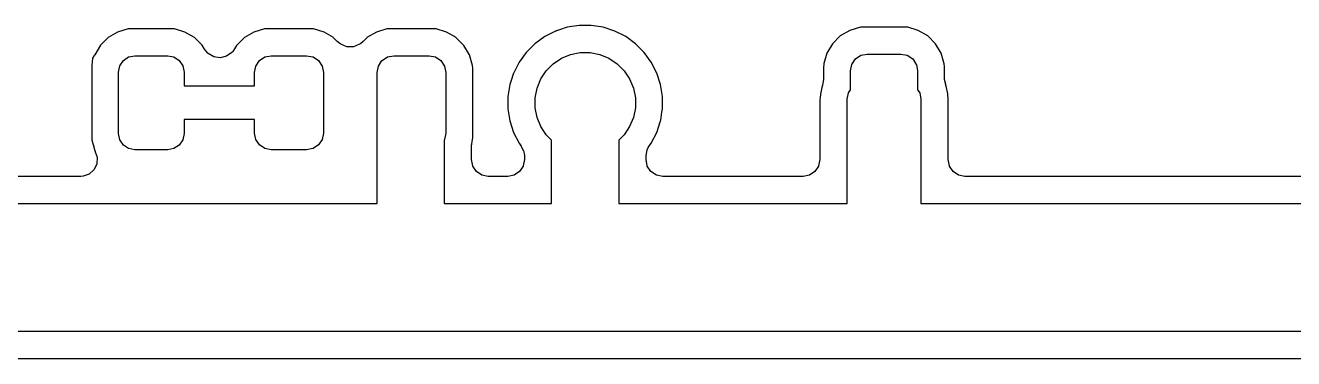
# Model space of a CAD drawing. Header units: millimetres. Extents: x 4 to 142, y 15 to 79.
# Drawn here: x 61.09 to 79.97, y 39.68 to 44.64 of the extents above; entities that cross this region are included whole.
import ezdxf

# ---------------------------------------------------------------- set-up
doc = ezdxf.new("R2010")
doc.units = ezdxf.units.MM
doc.layers.add('B.Cu', color=1, linetype='CONTINUOUS')

msp = doc.modelspace()

# ---------------------------------------------------------------- linework, layer by layer
at = {"layer": 'B.Cu'}
for points in [[(99.6744, 42.3955), (75.0779, 42.3955), (75.0779, 42.3955), (74.9827, 42.4144), (74.9825, 42.4145), (74.9019, 42.4684), (74.9018, 42.4685), (74.8479, 42.5491), (74.8478, 42.5493), (74.8289, 42.6445), (74.8289, 42.6445), (74.8289, 43.541), (74.8289, 43.5411), (74.8211, 43.6201), (74.8211, 43.6202), (74.8022, 43.7154), (74.8021, 43.7154), (74.7947, 43.7463), (74.7947, 43.7464), (74.7908, 43.7577), (74.7908, 43.7579), (74.7909, 43.758), (74.7919, 43.7583), (74.7925, 43.7588), (74.7925, 43.7595), (74.7741, 43.8363), (74.7741, 43.8364), (74.7739, 43.8462), (74.7739, 44.0307), (74.7739, 44.0307), (74.771, 44.0675), (74.771, 44.0677), (74.7252, 44.2253), (74.7251, 44.2255), (74.6415, 44.3668), (74.6414, 44.367), (74.5254, 44.483), (74.5252, 44.4831), (74.3839, 44.5667), (74.3837, 44.5668), (74.2261, 44.6126), (74.2259, 44.6126), (74.1891, 44.6155), (74.1891, 44.6155), (73.5577, 44.6155), (73.5577, 44.6155), (73.5209, 44.6126), (73.5207, 44.6126), (73.3631, 44.5668), (73.3629, 44.5667), (73.2216, 44.4831), (73.2214, 44.483), (73.1054, 44.367), (73.1053, 44.3668), (73.0217, 44.2255), (73.0216, 44.2253), (72.9772, 44.0722), (72.9759, 44.0683), (72.9759, 44.0682), (72.9753, 44.0645), (72.9753, 44.0644), (72.975, 44.0578), (72.975, 44.0578), (72.975, 44.0578), (72.9745, 44.0506), (72.9745, 44.0506), (72.9729, 44.0307), (72.9729, 44.0307), (72.9729, 43.8365), (72.9729, 43.8364), (72.9575, 43.7503), (72.9575, 43.7502), (72.9447, 43.7155), (72.9446, 43.7153), (72.9257, 43.6201), (72.9257, 43.6201), (72.9201, 43.5631), (72.9179, 43.5411), (72.9179, 43.541), (72.9179, 42.6445), (72.9179, 42.6445), (72.899, 42.5493), (72.8989, 42.5491), (72.845, 42.4685), (72.8449, 42.4684), (72.7643, 42.4145), (72.7641, 42.4144), (72.6689, 42.3955), (72.6689, 42.3955), (70.5779, 42.3955), (70.5779, 42.3955), (70.4827, 42.4144), (70.4825, 42.4145), (70.4019, 42.4684), (70.4018, 42.4685), (70.3479, 42.5491), (70.3478, 42.5493), (70.3289, 42.6445), (70.3289, 42.6445), (70.3289, 42.698), (70.3289, 42.6981), (70.3478, 42.7933), (70.3479, 42.7934), (70.3514, 42.8015), (70.3618, 42.8242), (70.3618, 42.8243), (70.4073, 42.8869), (70.4074, 42.8871), (70.4896, 43.0483), (70.4896, 43.0484), (70.5455, 43.2205), (70.5456, 43.2207), (70.547, 43.2295), (70.547, 43.2295), (70.5664, 43.3521), (70.5739, 43.3994), (70.5739, 43.3995), (70.5739, 43.5805), (70.5739, 43.5806), (70.5456, 43.7593), (70.5455, 43.7595), (70.4896, 43.9316), (70.4896, 43.9317), (70.4074, 44.0929), (70.4073, 44.0931), (70.301, 44.2394), (70.3009, 44.2396), (70.173, 44.3675), (70.1728, 44.3676), (70.0265, 44.4739), (70.0263, 44.474), (69.8651, 44.5562), (69.865, 44.5562), (69.6929, 44.6121), (69.6927, 44.6122), (69.514, 44.6405), (69.5139, 44.6405), (69.3329, 44.6405), (69.3328, 44.6405), (69.1541, 44.6122), (69.1539, 44.6121), (69.0382, 44.5745), (69.0381, 44.5745), (68.9956, 44.5607), (68.9956, 44.5607), (68.9956, 44.5607), (68.992, 44.5598), (68.992, 44.5598), (68.9841, 44.557), (68.98, 44.5556), (68.9798, 44.5556), (68.9731, 44.5518), (68.9731, 44.5518), (68.8205, 44.474), (68.8203, 44.4739), (68.674, 44.3676), (68.6738, 44.3675), (68.5459, 44.2396), (68.5458, 44.2394), (68.4394, 44.093), (68.4393, 44.0929), (68.439, 44.0922), (68.439, 44.0923), (68.3586, 43.9344), (68.3573, 43.9319), (68.3573, 43.9319), (68.3573, 43.9318), (68.3572, 43.9318), (68.3168, 43.8073), (68.3013, 43.7595), (68.3012, 43.7593), (68.2729, 43.5806), (68.2729, 43.5805), (68.2729, 43.3995), (68.2729, 43.3994), (68.3012, 43.2207), (68.3013, 43.2205), (68.3572, 43.0484), (68.3572, 43.0483), (68.4394, 42.8871), (68.4394, 42.8869), (68.4703, 42.8445), (68.4704, 42.8444), (68.4862, 42.81), (68.4862, 42.8099), (68.505, 42.7772), (68.505, 42.777), (68.507, 42.765), (68.5071, 42.7647), (68.511, 42.7563), (68.511, 42.7561), (68.5118, 42.7353), (68.5119, 42.7352), (68.5179, 42.6981), (68.5179, 42.698), (68.5179, 42.6445), (68.5179, 42.6445), (68.499, 42.5493), (68.4989, 42.5491), (68.445, 42.4685), (68.4449, 42.4684), (68.3643, 42.4145), (68.3641, 42.4144), (68.2689, 42.3955), (68.2689, 42.3955), (67.9779, 42.3955), (67.9779, 42.3955), (67.8827, 42.4144), (67.8825, 42.4145), (67.8019, 42.4684), (67.8018, 42.4685), (67.7479, 42.5491), (67.7478, 42.5493), (67.7289, 42.6445), (67.7289, 42.6445), (67.7289, 42.8431), (67.7289, 42.8432), (67.7304, 42.8534), (67.7304, 42.8537), (67.7295, 42.8604), (67.7295, 42.8606), (67.7334, 42.8748), (67.7334, 42.8749), (67.7388, 42.9126), (67.7388, 42.9126), (67.746, 42.9373), (67.746, 42.9375), (67.7489, 42.9743), (67.7489, 42.9743), (67.7489, 44.0057), (67.7489, 44.0057), (67.746, 44.0425), (67.746, 44.0427), (67.7002, 44.2003), (67.7001, 44.2005), (67.6165, 44.3418), (67.6164, 44.342), (67.5004, 44.458), (67.5002, 44.4581), (67.3589, 44.5417), (67.3587, 44.5418), (67.2011, 44.5876), (67.2009, 44.5876), (67.1641, 44.5905), (67.1641, 44.5905), (66.5077, 44.5905), (66.5077, 44.5905), (66.4709, 44.5876), (66.4707, 44.5876), (66.3131, 44.5418), (66.3129, 44.5417), (66.1716, 44.4581), (66.1714, 44.458), (66.1512, 44.4377), (66.1168, 44.4034), (66.1168, 44.4033), (66.0791, 44.3724), (66.079, 44.3724), (66.0618, 44.3608), (66.0617, 44.3608), (65.9721, 44.3237), (65.9719, 44.3236), (65.8749, 44.3236), (65.8747, 44.3237), (65.7851, 44.3608), (65.785, 44.3608), (65.7677, 44.3724), (65.7677, 44.3724), (65.73, 44.4033), (65.73, 44.4034), (65.6754, 44.458), (65.6752, 44.4581), (65.5339, 44.5417), (65.5337, 44.5418), (65.3761, 44.5876), (65.3759, 44.5876), (65.3391, 44.5905), (65.3391, 44.5905), (64.6827, 44.5905), (64.6827, 44.5905), (64.6459, 44.5876), (64.6457, 44.5876), (64.4881, 44.5418), (64.4879, 44.5417), (64.3466, 44.4581), (64.3464, 44.458), (64.2304, 44.342), (64.2303, 44.3418), (64.2016, 44.2932), (64.2015, 44.2932), (64.1727, 44.2539), (64.1727, 44.2538), (64.1599, 44.2395), (64.1598, 44.2395), (64.0822, 44.1812), (64.0821, 44.1811), (63.9882, 44.157), (63.988, 44.157), (63.892, 44.1707), (63.8918, 44.1707), (63.8083, 44.2201), (63.8082, 44.2202), (63.8006, 44.227), (63.8005, 44.2271), (63.7524, 44.2857), (63.7523, 44.2858), (63.7178, 44.3441), (63.7177, 44.3443), (63.6027, 44.4593), (63.6025, 44.4594), (63.4627, 44.5421), (63.4624, 44.5422), (63.3063, 44.5876), (63.3061, 44.5876), (63.2697, 44.5905), (63.2697, 44.5905), (62.6521, 44.5905), (62.6521, 44.5905), (62.6157, 44.5876), (62.6155, 44.5876), (62.4594, 44.5422), (62.4591, 44.5421), (62.3193, 44.4594), (62.3191, 44.4593), (62.2041, 44.3443), (62.204, 44.3441), (62.1212, 44.2041), (62.1212, 44.2041), (62.1133, 44.1908), (62.1132, 44.1907), (62.113, 44.1908), (62.1128, 44.1909), (62.1121, 44.191), (62.1115, 44.1906), (62.084, 44.1508), (62.0838, 44.1503), (62.0758, 44.0478), (62.0758, 44.0478), (62.0729, 44.0113), (62.0729, 44.0113), (62.0729, 42.9687), (62.0729, 42.9686), (62.0758, 42.9323), (62.0758, 42.9321), (62.0944, 42.8682), (62.1212, 42.776), (62.1213, 42.7757), (62.1239, 42.7713), (62.1239, 42.7712), (62.127, 42.7623), (62.1271, 42.7623), (62.1273, 42.7617), (62.1274, 42.7613), (62.1561, 42.6797), (62.1561, 42.6795), (62.1508, 42.5827), (62.1507, 42.5825), (62.1087, 42.4951), (62.1086, 42.4949), (62.0364, 42.4302), (62.0362, 42.4301), (61.9447, 42.398), (61.9446, 42.398), (61.9096, 42.3955), (61.9096, 42.3955), (44.4779, 42.3955)], [(43.8244, 41.99), (66.3224, 41.99), (66.3231, 41.9903), (66.3234, 41.991), (66.3234, 43.94), (66.3234, 43.94), (66.3424, 44.0356), (66.3425, 44.0358), (66.3966, 44.1167), (66.3967, 44.1168), (66.4776, 44.1709), (66.4778, 44.171), (66.5734, 44.19), (66.5734, 44.19), (67.0984, 44.19), (67.0984, 44.19), (67.194, 44.171), (67.1942, 44.1709), (67.2751, 44.1168), (67.2752, 44.1167), (67.3293, 44.0358), (67.3294, 44.0356), (67.3484, 43.94), (67.3484, 43.94), (67.3484, 43.04), (67.3484, 43.04), (67.3294, 42.9444), (67.3293, 42.9442), (67.3236, 42.9356), (67.3234, 42.9351), (67.3234, 41.991), (67.3237, 41.9903), (67.3244, 41.99), (68.9224, 41.99), (68.9231, 41.9903), (68.9234, 41.991), (68.9234, 42.934), (68.9231, 42.9347), (68.8437, 43.0142), (68.8436, 43.0142), (68.762, 43.1364), (68.7619, 43.1365), (68.7057, 43.2722), (68.7057, 43.2723), (68.677, 43.4164), (68.677, 43.4165), (68.677, 43.5635), (68.677, 43.5636), (68.7057, 43.7077), (68.7057, 43.7078), (68.7619, 43.8435), (68.762, 43.8436), (68.8436, 43.9657), (68.8437, 43.9658), (68.9476, 44.0697), (68.9476, 44.0698), (69.0698, 44.1514), (69.0699, 44.1515), (69.2056, 44.2077), (69.2057, 44.2077), (69.3498, 44.2364), (69.3499, 44.2364), (69.4969, 44.2364), (69.497, 44.2364), (69.6411, 44.2077), (69.6412, 44.2077), (69.7769, 44.1515), (69.777, 44.1514), (69.8992, 44.0698), (69.8992, 44.0697), (70.0031, 43.9658), (70.0032, 43.9657), (70.0848, 43.8436), (70.0849, 43.8435), (70.1411, 43.7078), (70.1411, 43.7077), (70.1698, 43.5636), (70.1698, 43.5635), (70.1698, 43.4165), (70.1698, 43.4164), (70.1411, 43.2723), (70.1411, 43.2722), (70.0849, 43.1365), (70.0848, 43.1364), (70.0032, 43.0142), (70.0031, 43.0142), (69.9237, 42.9347), (69.9234, 42.934), (69.9234, 41.991), (69.9237, 41.9903), (69.9244, 41.99), (73.3224, 41.99), (73.3231, 41.9903), (73.3234, 41.991), (73.3234, 43.541), (73.3234, 43.541), (73.3423, 43.6362), (73.3424, 43.6364), (73.3732, 43.6825), (73.3734, 43.6831), (73.3734, 43.965), (73.3734, 43.965), (73.3924, 44.0606), (73.3925, 44.0608), (73.4466, 44.1417), (73.4467, 44.1418), (73.5276, 44.1959), (73.5278, 44.196), (73.6234, 44.215), (73.6234, 44.215), (74.1234, 44.215), (74.1234, 44.215), (74.219, 44.196), (74.2192, 44.1959), (74.3001, 44.1418), (74.3002, 44.1417), (74.3543, 44.0608), (74.3544, 44.0606), (74.3734, 43.965), (74.3734, 43.965), (74.3734, 43.6831), (74.3736, 43.6825), (74.4044, 43.6364), (74.4045, 43.6362), (74.4234, 43.541), (74.4234, 43.541), (74.4234, 41.991), (74.4237, 41.9903), (74.4244, 41.99), (99.6744, 41.99)], [(99.6744, 40.09), (57.9244, 40.09)], [(58.5779, 39.6845), (99.6744, 39.6845)]]:
    msp.add_lwpolyline(points, dxfattribs=at)
msp.add_lwpolyline([(62.4734, 43.9463), (62.4919, 44.0394), (62.492, 44.0396), (62.5447, 44.1185), (62.5449, 44.1187), (62.6238, 44.1714), (62.624, 44.1715), (62.7171, 44.19), (62.7172, 44.19), (63.2046, 44.19), (63.2047, 44.19), (63.2978, 44.1715), (63.298, 44.1714), (63.3769, 44.1187), (63.3771, 44.1185), (63.4298, 44.0396), (63.4299, 44.0394), (63.4484, 43.9463), (63.4484, 43.9462), (63.4484, 43.741), (63.4487, 43.7403), (63.4494, 43.74), (64.4974, 43.74), (64.4981, 43.7403), (64.4984, 43.741), (64.4984, 43.94), (64.4984, 43.94), (64.5174, 44.0356), (64.5175, 44.0358), (64.5716, 44.1167), (64.5717, 44.1168), (64.6526, 44.1709), (64.6528, 44.171), (64.7484, 44.19), (64.7484, 44.19), (65.2734, 44.19), (65.2734, 44.19), (65.369, 44.171), (65.3692, 44.1709), (65.4501, 44.1168), (65.4502, 44.1167), (65.5043, 44.0358), (65.5044, 44.0356), (65.5234, 43.94), (65.5234, 43.94), (65.5234, 43.04), (65.5234, 43.04), (65.5044, 42.9444), (65.5043, 42.9442), (65.4502, 42.8633), (65.4501, 42.8632), (65.3692, 42.8091), (65.369, 42.809), (65.2734, 42.79), (65.2734, 42.79), (64.7484, 42.79), (64.7484, 42.79), (64.6528, 42.809), (64.6526, 42.8091), (64.5717, 42.8632), (64.5716, 42.8633), (64.5175, 42.9442), (64.5174, 42.9444), (64.4984, 43.04), (64.4984, 43.04), (64.4984, 43.239), (64.4981, 43.2397), (64.4974, 43.24), (63.4494, 43.24), (63.4487, 43.2397), (63.4484, 43.239), (63.4484, 43.0338), (63.4484, 43.0337), (63.4299, 42.9406), (63.4298, 42.9404), (63.3771, 42.8615), (63.3769, 42.8613), (63.298, 42.8086), (63.2978, 42.8085), (63.2047, 42.79), (63.2046, 42.79), (62.7172, 42.79), (62.7171, 42.79), (62.624, 42.8085), (62.6238, 42.8086), (62.5449, 42.8613), (62.5447, 42.8615), (62.492, 42.9404), (62.4919, 42.9406), (62.4734, 43.0337), (62.4734, 43.0338), (62.4734, 43.9462)], close=True, dxfattribs=at)

doc.saveas('drawing.dxf')
